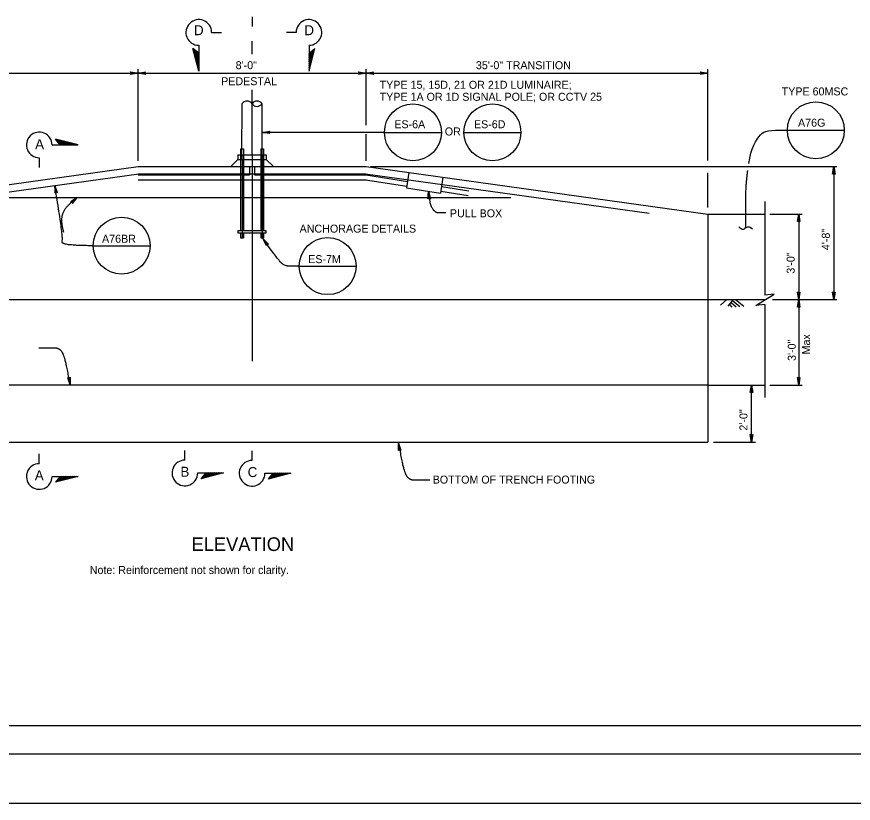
# Model space of a CAD drawing. Extents: x -893 to 867, y -474 to 712.
# Drawn here: x -459 to 275, y -474 to 216 of the extents above; entities that cross this region are included whole.
import ezdxf

# ---------------------------------------------------------------- set-up
doc = ezdxf.new("R2010")
doc.units = 0
for name, color, linetype in [('border_PLOTTING-ELEMENTS', 7, 'Continuous'), ('border_rw_22x34_Cut_Lines', 7, 'Continuous'), ('border_SHEET', 7, 'Continuous'), ('pp_PRESENTATION', 7, 'Continuous'), ('str_Center-Line-A', 7, 'Continuous'), ('str_Concrete-A', 7, 'Continuous'), ('str_Grades-Finish-Grade-A', 7, 'Continuous'), ('str_Misc-Steel-A', 7, 'Continuous'), ('str_Misc-Steel-F', 7, 'Continuous'), ('str_Text-A', 7, 'Continuous')]:
    doc.layers.add(name, color=color, linetype=linetype)

msp = doc.modelspace()

# ---------------------------------------------------------------- linework, layer by layer
at = {"layer": 'border_PLOTTING-ELEMENTS'}
for points in [[(-893.45, -474.04), (866.55, -474.04), (866.55, 711.96), (-893.45, 711.96)], [(-863.45, 668.96), (836.55, 668.96), (836.55, -431.04), (-863.45, -431.04)]]:
    msp.add_lwpolyline(points, close=True, dxfattribs=at)
at = {"layer": 'border_rw_22x34_Cut_Lines'}
msp.add_lwpolyline([(-863.45, 668.96), (836.55, 668.96), (836.55, -431.04), (-863.45, -431.04)], close=True, dxfattribs=at)
at = {"layer": 'border_SHEET'}
msp.add_line((811.55, -406.04), (-813.45, -406.04), dxfattribs=at)
at = {"layer": 'pp_PRESENTATION'}
for p, q in [((-252.34, 216.08), (-252.34, 207.52)), ((-287.87, 202.31), (-279.31, 202.31)), ((-213.64, 202.31), (-222.2, 202.31)), ((-299.12, 191.06), (-299.12, 168.27)), ((-202.39, 191.06), (-202.39, 168.27)), ((-299.12, 168.27), (-304.19, 188.17)), ((-299.12, 184.06), (-304.19, 188.17)), ((-299.12, 169.91), (-303.67, 187.74)), ((-299.12, 171.54), (-303.14, 187.32)), ((-299.12, 173.18), (-302.61, 186.89)), ((-299.12, 174.82), (-302.09, 186.46)), ((-299.12, 176.45), (-301.56, 186.04)), ((-299.12, 178.09), (-301.04, 185.61)), ((-299.12, 179.72), (-300.51, 185.19)), ((-299.12, 181.36), (-299.99, 184.76)), ((-299.12, 183), (-299.46, 184.33)), ((-202.39, 168.27), (-197.32, 188.17)), ((-202.39, 184.06), (-197.32, 188.17)), ((-202.39, 169.91), (-197.85, 187.74)), ((-202.39, 171.54), (-198.37, 187.32)), ((-202.39, 173.18), (-198.9, 186.89)), ((-202.39, 174.82), (-199.42, 186.46)), ((-202.39, 176.45), (-199.95, 186.04)), ((-202.39, 178.09), (-200.47, 185.61)), ((-202.39, 179.72), (-201, 185.19)), ((-202.39, 181.36), (-201.53, 184.76)), ((-202.39, 183), (-202.05, 184.33)), ((-427.77, 103.66), (-427.77, 103.66)), ((-427.77, 103.56), (-404.98, 103.56)), ((-404.98, 103.56), (-424.87, 108.64)), ((-420.77, 103.56), (-424.87, 108.64)), ((-406.62, 103.56), (-424.45, 108.11)), ((-408.25, 103.56), (-424.02, 107.58)), ((-409.89, 103.56), (-423.6, 107.06)), ((-411.52, 103.56), (-423.17, 106.53)), ((-413.16, 103.56), (-422.75, 106.01)), ((-414.8, 103.56), (-422.32, 105.48)), ((-416.43, 103.56), (-421.89, 104.96)), ((-418.07, 103.56), (-421.47, 104.43)), ((-419.71, 103.56), (-421.04, 103.9)), ((-439.02, 92.31), (-439.02, 83.76)), ((-439.02, -176.08), (-439.02, -167.52)), ((-311.31, -172.96), (-311.31, -164.41)), ((-252.34, -173.24), (-252.34, -164.69)), ((-427.77, -187.33), (-404.98, -187.33)), ((-427.77, -187.43), (-427.77, -187.43)), ((-404.98, -187.33), (-424.88, -192.4)), ((-420.77, -187.33), (-424.88, -192.4)), ((-406.62, -187.33), (-424.45, -191.88)), ((-408.25, -187.33), (-424.02, -191.35)), ((-409.89, -187.33), (-423.6, -190.83)), ((-411.52, -187.33), (-423.17, -190.3)), ((-413.16, -187.33), (-422.75, -189.77)), ((-414.8, -187.33), (-422.32, -189.25)), ((-416.43, -187.33), (-421.89, -188.72)), ((-418.07, -187.33), (-421.47, -188.2)), ((-419.71, -187.33), (-421.04, -187.67)), ((-300.06, -184.21), (-277.27, -184.21)), ((-300.06, -184.31), (-300.06, -184.31)), ((-277.27, -184.21), (-297.16, -189.29)), ((-293.05, -184.21), (-297.16, -189.29)), ((-278.9, -184.21), (-296.74, -188.76)), ((-280.54, -184.21), (-296.31, -188.23)), ((-282.17, -184.21), (-295.88, -187.71)), ((-283.81, -184.21), (-295.46, -187.18)), ((-285.45, -184.21), (-295.03, -186.66)), ((-287.08, -184.21), (-294.61, -186.13)), ((-288.72, -184.21), (-294.18, -185.61)), ((-290.35, -184.21), (-293.75, -185.08)), ((-291.99, -184.21), (-293.33, -184.55)), ((-241.09, -184.49), (-218.3, -184.49)), ((-241.09, -184.59), (-241.09, -184.59)), ((-218.3, -184.49), (-238.19, -189.57)), ((-234.08, -184.49), (-238.19, -189.57)), ((-219.93, -184.49), (-237.77, -189.04)), ((-221.57, -184.49), (-237.34, -188.51)), ((-223.21, -184.49), (-236.92, -187.99)), ((-224.84, -184.49), (-236.49, -187.46)), ((-226.48, -184.49), (-236.06, -186.94)), ((-228.11, -184.49), (-235.64, -186.41)), ((-229.75, -184.49), (-235.21, -185.89)), ((-231.39, -184.49), (-234.79, -185.36)), ((-233.02, -184.49), (-234.36, -184.83))]:
    msp.add_line(p, q, dxfattribs=at)
for centre, start, end in [((-299.12, 202.31), 359.99947, 269.99996), ((-202.39, 202.31), 270.00004, 180.00053), ((-439.02, 103.56), 0.00004, 270.00053), ((-439.02, -187.33), 89.99947, 359.99996), ((-311.31, -184.21), 89.99947, 359.99996), ((-252.34, -184.49), 89.99947, 359.99996)]:
    msp.add_arc(centre, 11.25, start, end, dxfattribs=at)
at = {"layer": 'str_Center-Line-A'}
for p, q in [((-252.34, 183.34), (-252.34, 194.62)), ((-252.34, 94.95), (-252.34, 152.03)), ((-261.18, 90.78), (-261.18, 22.03)), ((-252.34, 90.26), (-252.34, -86.24)), ((-243.5, 90.78), (-243.5, 22.03)), ((-254.48, 84.53), (-254.48, 77.25)), ((-250.32, 84.53), (-250.32, 77.25)), ((-352.34, 77.25), (-254.48, 77.25)), ((-250.32, 77.25), (-152.34, 77.25)), ((-152.64, 77.26), (-115.91, 71.64)), ((-352.34, 73.06), (-152.34, 73.06)), ((-152.81, 73.07), (-116.54, 67.52)), ((-86.18, 67.1), (-62.18, 63.43)), ((-86.81, 62.98), (-62.81, 59.31))]:
    msp.add_line(p, q, dxfattribs=at)
at = {"layer": 'str_Concrete-A'}
for p, q in [((-264.84, 90.78), (-271.09, 84.53)), ((-261.32, 94.95), (-261.32, 90.78)), ((-243.35, 94.95), (-243.35, 90.78)), ((-239.84, 90.78), (-233.59, 84.53)), ((-652.34, 42.86), (-352.34, 84.53)), ((-352.34, 84.53), (-152.34, 84.53)), ((-271.09, 84.53), (-233.59, 84.53)), ((-152.34, 84.53), (147.66, 42.86)), ((-114.73, 79.31), (-116.79, 65.91)), ((-84.94, 75.17), (-87.06, 61.36)), ((-116.79, 65.91), (-87.06, 61.36)), ((197.67, 53.87), (197.67, -28.29)), ((147.66, 42.86), (147.66, -157.14)), ((147.66, 42.86), (197.67, 42.86)), ((189.67, -37.29), (205.67, -27.29)), ((205.67, -27.29), (197.67, -28.29)), ((-652.34, -32.14), (147.66, -32.14)), ((147.66, -32.14), (197.67, -32.14)), ((197.67, -36.29), (189.67, -37.29)), ((197.67, -36.29), (197.67, -118)), ((147.66, -107.14), (-652.34, -107.14)), ((147.66, -107.14), (197.67, -107.14)), ((-652.34, -157.14), (147.66, -157.14))]:
    msp.add_line(p, q, dxfattribs=at)
at = {"layer": 'str_Grades-Finish-Grade-A'}
for p, q in [((164.29, -31.98), (158.58, -37.05)), ((169.69, -32.02), (164.99, -38)), ((166.49, -36.28), (168.55, -38.81)), ((168.05, -34.57), (172.45, -38.57)), ((169.23, -32.91), (175.67, -38.22)), ((171.89, -32.04), (179.09, -37.97))]:
    msp.add_line(p, q, dxfattribs=at)
at = {"layer": 'str_Misc-Steel-A'}
for p, q in [((-262.48, 100.15), (-259.87, 100.15)), ((-262.48, 100.15), (-262.48, 28.33)), ((-259.87, 100.15), (-259.87, 28.33)), ((-244.8, 100.15), (-242.2, 100.15)), ((-244.8, 100.15), (-244.8, 28.33)), ((-242.2, 100.15), (-242.2, 28.33)), ((-252.34, 94.95), (-252.34, 90.78)), ((-239.84, 28.33), (-264.84, 28.33)), ((-264.84, 28.33), (-264.84, 26.32)), ((-264.84, 28.33), (-264.84, 26.32)), ((-264.84, 26.32), (-239.84, 26.32)), ((-262.48, 26.32), (-262.48, 22.03)), ((-262.48, 22.03), (-259.87, 22.03)), ((-259.87, 26.32), (-259.87, 22.03)), ((-244.8, 26.32), (-244.8, 22.03)), ((-244.8, 22.03), (-242.2, 22.03)), ((-242.2, 26.32), (-242.2, 22.03)), ((-239.84, 26.32), (-239.84, 28.33))]:
    msp.add_line(p, q, dxfattribs=at)
at = {"layer": 'str_Misc-Steel-F'}
for p, q in [((-261.32, 94.95), (-261.05, 139.84)), ((-243.35, 94.95), (-243.62, 139.78)), ((-264.84, 94.95), (-239.84, 94.95)), ((-264.84, 94.95), (-264.84, 90.78)), ((-264.84, 90.78), (-239.84, 90.78)), ((-239.84, 94.95), (-239.84, 90.78))]:
    msp.add_line(p, q, dxfattribs=at)
for centre, start, end in [((-256.71, 136.89), 33.45831, 145.85109), ((-248, 136.84), 33.45831, 145.85109), ((-248, 142.67), 214.14891, 326.54169)]:
    msp.add_arc(centre, 5.24, start, end, dxfattribs=at)
at = {"layer": 'str_Text-A'}
for p, q in [((-352.34, 89.59), (-352.34, 170.04)), ((-152.34, 120.84), (-152.34, 170.04)), ((147.66, 89.84), (147.66, 170.04)), ((-652.34, 166.53), (-352.34, 166.53)), ((-358.59, 167.08), (-358.93, 167.63)), ((-358.93, 167.63), (-352.34, 166.53)), ((-352.34, 166.53), (-358.93, 165.43)), ((-358.59, 165.98), (-358.93, 165.43)), ((-358.76, 167.36), (-352.34, 166.53)), ((-352.34, 166.53), (-358.76, 165.71)), ((-352.34, 166.53), (-358.59, 167.08)), ((-358.59, 167.08), (-358.25, 166.53)), ((-358.59, 165.98), (-352.34, 166.53)), ((-358.25, 166.53), (-358.59, 165.98)), ((-352.34, 166.53), (-358.42, 166.81)), ((-358.42, 166.26), (-352.34, 166.53)), ((-358.25, 166.53), (-352.34, 166.53)), ((-352.34, 166.53), (-345.74, 167.63)), ((-352.34, 166.53), (-345.91, 167.36)), ((-346.08, 167.08), (-352.34, 166.53)), ((-346.25, 166.81), (-352.34, 166.53)), ((-352.34, 166.53), (-152.34, 166.53)), ((-346.42, 166.53), (-352.34, 166.53)), ((-345.74, 165.43), (-352.34, 166.53)), ((-352.34, 166.53), (-346.08, 165.98)), ((-345.91, 165.71), (-352.34, 166.53)), ((-352.34, 166.53), (-346.25, 166.26)), ((-346.42, 166.53), (-346.08, 167.08)), ((-346.08, 165.98), (-346.42, 166.53)), ((-346.08, 167.08), (-345.74, 167.63)), ((-346.08, 165.98), (-345.74, 165.43)), ((-158.59, 167.08), (-158.93, 167.63)), ((-158.93, 167.63), (-152.34, 166.53)), ((-152.34, 166.53), (-158.93, 165.43)), ((-158.59, 165.98), (-158.93, 165.43)), ((-158.76, 167.36), (-152.34, 166.53)), ((-152.34, 166.53), (-158.76, 165.71)), ((-152.34, 166.53), (-158.59, 167.08)), ((-158.59, 167.08), (-158.25, 166.53)), ((-158.59, 165.98), (-152.34, 166.53)), ((-158.25, 166.53), (-158.59, 165.98)), ((-152.34, 166.53), (-158.42, 166.81)), ((-158.42, 166.26), (-152.34, 166.53)), ((-158.25, 166.53), (-152.34, 166.53)), ((-152.34, 166.53), (-145.74, 167.63)), ((-152.34, 166.53), (-145.91, 167.36)), ((-146.08, 167.08), (-152.34, 166.53)), ((-146.25, 166.81), (-152.34, 166.53)), ((-152.34, 166.53), (147.66, 166.53)), ((-146.42, 166.53), (-152.34, 166.53)), ((-145.74, 165.43), (-152.34, 166.53)), ((-152.34, 166.53), (-146.08, 165.98)), ((-145.91, 165.71), (-152.34, 166.53)), ((-152.34, 166.53), (-146.25, 166.26)), ((-146.42, 166.53), (-146.08, 167.08)), ((-146.08, 165.98), (-146.42, 166.53)), ((-146.08, 167.08), (-145.74, 167.63)), ((-146.08, 165.98), (-145.74, 165.43)), ((141.41, 167.08), (141.07, 167.63)), ((141.07, 167.63), (147.66, 166.53)), ((147.66, 166.53), (141.07, 165.43)), ((141.41, 165.98), (141.07, 165.43)), ((141.24, 167.36), (147.66, 166.53)), ((147.66, 166.53), (141.24, 165.71)), ((147.66, 166.53), (141.41, 167.08)), ((141.41, 167.08), (141.75, 166.53)), ((141.41, 165.98), (147.66, 166.53)), ((141.75, 166.53), (141.41, 165.98)), ((147.66, 166.53), (141.58, 166.81)), ((141.58, 166.26), (147.66, 166.53)), ((141.75, 166.53), (147.66, 166.53)), ((-136.22, 114.63), (-243.47, 114.63)), ((-243.46, 114.63), (-236.86, 115.72)), ((-243.46, 114.63), (-237.03, 115.44)), ((-237.2, 115.17), (-243.46, 114.63)), ((-237.37, 114.89), (-243.46, 114.63)), ((-237.54, 114.61), (-243.46, 114.63)), ((-236.86, 113.51), (-243.46, 114.63)), ((-243.46, 114.63), (-237.2, 114.06)), ((-237.03, 113.79), (-243.46, 114.63)), ((-243.46, 114.63), (-237.37, 114.34)), ((-237.54, 114.61), (-237.2, 115.17)), ((-237.2, 114.06), (-237.54, 114.61)), ((-237.2, 115.17), (-236.86, 115.72)), ((-237.2, 114.06), (-236.86, 113.51)), ((-152.34, 89.59), (-152.34, 112.99)), ((-136.22, 114.63), (-86.24, 114.63)), ((-66.45, 114.63), (-16.47, 114.63)), ((217.31, 116.47), (267.29, 116.47)), ((-148.58, 84.53), (260.86, 84.53)), ((256.97, 77.94), (258.07, 84.53)), ((257.25, 78.11), (258.07, 84.53)), ((258.07, 84.53), (257.52, 78.27)), ((258.07, 84.53), (257.8, 78.44)), ((258.07, 84.53), (258.07, -32.14)), ((258.07, 78.61), (258.07, 84.53)), ((258.07, 84.53), (259.17, 77.94)), ((258.62, 78.27), (258.07, 84.53)), ((258.35, 78.44), (258.07, 84.53)), ((258.07, 84.53), (258.9, 78.11)), ((-600.87, 43.7), (-351.78, 78.3)), ((-352.03, 78.28), (-152.64, 78.28)), ((-152.9, 78.3), (96.2, 43.7)), ((147.66, 48.83), (147.66, 79.2)), ((257.52, 78.27), (256.97, 77.94)), ((257.52, 78.27), (258.07, 78.61)), ((258.07, 78.61), (258.62, 78.27)), ((258.62, 78.27), (259.17, 77.94)), ((-424.36, 62.25), (-425.54, 68.05)), ((-423.15, 61.81), (-425.54, 68.05)), ((-425.54, 68.05), (-425.31, 61.37)), ((-424.83, 61.81), (-425.54, 68.05)), ((-425.54, 68.05), (-423.75, 62.03)), ((-423.45, 61.92), (-425.54, 68.05)), ((-425.54, 68.05), (-424.06, 62.14)), ((-424.6, 62.03), (-425.54, 68.05)), ((-425.54, 68.05), (-425.07, 61.59)), ((-424.83, 61.81), (-425.31, 61.37)), ((-424.36, 62.25), (-424.83, 61.81)), ((-423.75, 62.03), (-424.36, 62.25)), ((-423.75, 62.03), (-423.15, 61.81)), ((-98.12, 56.17), (-97.47, 62.79)), ((-97.86, 56.35), (-97.47, 62.79)), ((-97.47, 62.79), (-97.6, 56.54)), ((-97.07, 56.91), (-97.47, 62.79)), ((-97.47, 62.79), (-95.93, 56.31)), ((-96.5, 56.61), (-97.47, 62.79)), ((-97.47, 62.79), (-97.33, 56.73)), ((-96.79, 56.76), (-97.47, 62.79)), ((-97.47, 62.79), (-96.22, 56.46)), ((-475.67, 57.48), (-25.28, 57.48)), ((-405.92, 57.48), (-411.44, 53.7)), ((-410.81, 53.54), (-411.44, 53.7)), ((-405.92, 57.48), (-411.12, 53.62)), ((-410.81, 53.54), (-405.92, 57.48)), ((-410.18, 53.38), (-410.81, 53.54)), ((-410.5, 53.46), (-405.92, 57.48)), ((-410.18, 53.38), (-405.92, 57.48)), ((-410.04, 52.74), (-410.18, 53.38)), ((-405.92, 57.48), (-410.11, 53.06)), ((-405.92, 57.48), (-410.04, 52.74)), ((-410.04, 52.74), (-409.91, 52.11)), ((-409.98, 52.43), (-405.92, 57.48)), ((-409.91, 52.11), (-405.92, 57.48)), ((-97.6, 56.54), (-98.12, 56.17)), ((-97.6, 56.54), (-97.07, 56.91)), ((-97.07, 56.91), (-96.5, 56.61)), ((-96.5, 56.61), (-95.93, 56.31)), ((202.07, 42.86), (230.2, 42.86)), ((226.16, 36.27), (227.26, 42.86)), ((226.43, 36.44), (227.26, 42.86)), ((227.26, 42.86), (226.71, 36.61)), ((226.71, 36.61), (227.26, 36.95)), ((227.26, 42.86), (226.98, 36.78)), ((227.26, 42.86), (227.26, -32.14)), ((227.26, 36.95), (227.26, 42.86)), ((227.26, 42.86), (228.36, 36.27)), ((227.81, 36.61), (227.26, 42.86)), ((227.53, 36.78), (227.26, 42.86)), ((227.26, 42.86), (228.08, 36.44)), ((227.26, 36.95), (227.81, 36.61)), ((226.71, 36.61), (226.16, 36.27)), ((227.81, 36.61), (228.36, 36.27)), ((-391.81, 15.17), (-341.83, 15.17)), ((-239.25, 16.32), (-242.73, 21.08)), ((-239.73, 15.13), (-242.73, 21.08)), ((-242.73, 21.08), (-237.97, 16.43)), ((-238.61, 16.38), (-242.73, 21.08)), ((-242.73, 21.08), (-239.49, 15.73)), ((-239.61, 15.43), (-242.73, 21.08)), ((-242.73, 21.08), (-239.37, 16.03)), ((-238.93, 16.35), (-242.73, 21.08)), ((-242.73, 21.08), (-238.29, 16.4)), ((-239.49, 15.73), (-239.73, 15.13)), ((-239.49, 15.73), (-239.25, 16.32)), ((-239.25, 16.32), (-238.61, 16.38)), ((-238.61, 16.38), (-237.97, 16.43)), ((-211.01, -2.74), (-161.03, -2.74)), ((226.7, -25.88), (226.15, -25.54)), ((227.26, -32.14), (226.15, -25.54)), ((227.26, -32.14), (226.43, -25.71)), ((226.7, -25.88), (227.26, -32.14)), ((227.26, -26.22), (226.7, -25.88)), ((226.98, -26.05), (227.26, -32.14)), ((228.36, -25.54), (227.26, -32.14)), ((228.08, -25.71), (227.26, -32.14)), ((227.26, -32.14), (227.81, -25.88)), ((227.81, -25.88), (227.26, -26.22)), ((227.26, -32.14), (227.53, -26.05)), ((227.26, -26.22), (227.26, -32.14)), ((227.81, -25.88), (228.36, -25.54)), ((257.52, -25.88), (256.97, -25.54)), ((258.07, -32.14), (256.97, -25.54)), ((258.07, -32.14), (257.25, -25.71)), ((257.52, -25.88), (258.07, -32.14)), ((258.07, -26.22), (257.52, -25.88)), ((257.8, -26.05), (258.07, -32.14)), ((259.17, -25.54), (258.07, -32.14)), ((258.9, -25.71), (258.07, -32.14)), ((258.07, -32.14), (258.62, -25.88)), ((258.62, -25.88), (258.07, -26.22)), ((258.07, -32.14), (258.35, -26.05)), ((258.07, -26.22), (258.07, -32.14)), ((258.62, -25.88), (259.17, -25.54)), ((204.33, -32.14), (260.86, -32.14)), ((226.16, -38.73), (227.26, -32.14)), ((226.43, -38.56), (227.26, -32.14)), ((227.26, -32.14), (226.71, -38.39)), ((227.26, -32.14), (226.98, -38.22)), ((227.26, -32.14), (227.26, -107.14)), ((227.26, -38.05), (227.26, -32.14)), ((227.26, -32.14), (228.36, -38.73)), ((227.81, -38.39), (227.26, -32.14)), ((227.53, -38.22), (227.26, -32.14)), ((227.26, -32.14), (228.08, -38.56)), ((226.71, -38.39), (226.16, -38.73)), ((226.71, -38.39), (227.26, -38.05)), ((227.26, -38.05), (227.81, -38.39)), ((227.81, -38.39), (228.36, -38.73)), ((-413.53, -100.9), (-414.12, -100.66)), ((-411.95, -106.95), (-414.12, -100.66)), ((-411.95, -106.95), (-413.82, -100.78)), ((-413.53, -100.9), (-411.95, -106.95)), ((-412.93, -101.15), (-413.53, -100.9)), ((-413.23, -101.03), (-411.95, -106.95)), ((-412.45, -100.72), (-412.93, -101.15)), ((-412.93, -101.15), (-411.95, -106.95)), ((-411.95, -106.95), (-412.69, -100.93)), ((-412.45, -100.72), (-411.96, -100.3)), ((-411.95, -106.95), (-412.45, -100.72)), ((-412.2, -100.51), (-411.95, -106.95)), ((-411.96, -100.3), (-411.95, -106.95)), ((226.7, -100.88), (226.15, -100.54)), ((227.26, -107.14), (226.15, -100.54)), ((227.26, -107.14), (226.43, -100.71)), ((226.7, -100.88), (227.26, -107.14)), ((227.26, -101.22), (226.7, -100.88)), ((226.98, -101.05), (227.26, -107.14)), ((228.36, -100.54), (227.26, -107.14)), ((228.08, -100.71), (227.26, -107.14)), ((227.26, -107.14), (227.81, -100.88)), ((227.81, -100.88), (227.26, -101.22)), ((227.26, -107.14), (227.53, -101.05)), ((227.26, -101.22), (227.26, -107.14)), ((227.81, -100.88), (228.36, -100.54)), ((184.72, -113.73), (185.82, -107.14)), ((184.99, -113.56), (185.82, -107.14)), ((185.82, -107.14), (185.27, -113.39)), ((185.82, -107.14), (185.54, -113.22)), ((185.82, -157.14), (185.82, -107.14)), ((185.82, -113.05), (185.82, -107.14)), ((185.82, -107.14), (186.92, -113.73)), ((186.37, -113.39), (185.82, -107.14)), ((186.09, -113.22), (185.82, -107.14)), ((185.82, -107.14), (186.64, -113.56)), ((202.07, -107.14), (230.2, -107.14)), ((185.27, -113.39), (184.72, -113.73)), ((185.27, -113.39), (185.82, -113.05)), ((185.82, -113.05), (186.37, -113.39)), ((186.37, -113.39), (186.92, -113.73)), ((185.27, -150.88), (184.71, -150.54)), ((185.82, -157.14), (184.71, -150.54)), ((185.82, -157.14), (184.99, -150.71)), ((185.27, -150.88), (185.82, -157.14)), ((185.82, -151.22), (185.27, -150.88)), ((185.54, -151.05), (185.82, -157.14)), ((186.92, -150.54), (185.82, -157.14)), ((186.64, -150.71), (185.82, -157.14)), ((185.82, -157.14), (186.37, -150.88)), ((186.37, -150.88), (185.82, -151.22)), ((185.82, -157.14), (186.09, -151.05)), ((185.82, -151.22), (185.82, -157.14)), ((186.37, -150.88), (186.92, -150.54)), ((-122.9, -163.8), (-123.88, -157.99)), ((-123.87, -164.64), (-123.88, -157.99)), ((-123.88, -157.99), (-121.7, -164.28)), ((-122.3, -164.04), (-123.88, -157.99)), ((-123.88, -157.99), (-123.38, -164.22)), ((-123.62, -164.43), (-123.88, -157.99)), ((-123.88, -157.99), (-123.14, -164.01)), ((-122.6, -163.92), (-123.88, -157.99)), ((-123.88, -157.99), (-122, -164.16)), ((152.41, -157.14), (189.33, -157.14)), ((-123.38, -164.22), (-123.87, -164.64)), ((-123.38, -164.22), (-122.9, -163.8)), ((-122.9, -163.8), (-122.3, -164.04)), ((-122.3, -164.04), (-121.7, -164.28))]:
    msp.add_line(p, q, dxfattribs=at)
for centre in [(-111.23, 114.63), (-41.46, 114.63), (242.3, 116.47), (-366.82, 15.17), (-186.02, -2.74)]:
    msp.add_circle(centre, 24.99, dxfattribs=at)
for points, degree in [([(183.41, 87.4), (185.54, 100.45), (194.05, 116.47), (200.85, 116.47), (216.82, 116.47)], 3), ([(180.73, 30.72), (180.73, 59.49), (181.43, 71.9), (182.56, 81.29)], 2), ([(-391.81, 15.17), (-420.29, 15.17), (-417.56, 21.91), (-425.54, 68.05)], 2), ([(-97.47, 62.79), (-96.7, 51.38), (-91.71, 44.32), (-87.5, 44.32), (-82.32, 44.32)], 2), ([(-417.48, 26.79), (-420.49, 37.47), (-416.1, 49.67), (-405.92, 57.48)], 2), ([(174.72, 31.72), (176.06, 30.39), (178.73, 28.52), (182.73, 32.93), (185.4, 31.06), (186.74, 29.72)], 3), ([(-211.01, -2.74), (-216.62, -2.74), (-223.48, -2.74), (-228.97, 2.1), (-242.73, 21.08)], 2), ([(-411.95, -106.95), (-415.58, -85.4), (-420.46, -74.74), (-428.84, -74.74), (-439.39, -74.74)], 2), ([(-123.88, -157.99), (-120.24, -179.54), (-115.37, -190.2), (-106.98, -190.2), (-96.44, -190.2)], 2)]:
    msp.add_open_spline(points, degree=degree, dxfattribs=at)

# ---------------------------------------------------------------- texts
at = {"layer": 'pp_PRESENTATION'}
for s, p in [('D', (-303.3, 199.88)), ('D', (-206.44, 199.88)), ('A', (-442.67, 99.86)), ('A', (-442.98, -190.67)), ('B', (-315.16, -187.55)), ('C', (-256.19, -187.83))]:
    msp.add_text(s, height=8.75, dxfattribs=at).set_placement(p)
at = {"layer": 'str_Text-A'}
for s, height, p in [('8\'-0"', 7.02, (-266.75, 170.04)), ('35\'-0" TRANSITION', 7.02, (-55.97, 170.04)), ('PEDESTAL', 7.02, (-279.51, 156)), ('TYPE 15, 15D, 21 OR 21D LUMINAIRE;', 7.02, (-140.43, 152.85)), ('TYPE 60MSC', 7.02, (212.33, 147.03)), ('TYPE 1A OR 1D SIGNAL POLE; OR CCTV 25', 7.02, (-140.43, 142.32)), ('ES-6A', 7, (-127.5, 118.22)), ('ES-6D', 7, (-57.64, 118.22)), ('A76G', 7.02, (226.67, 119.59)), ('OR', 7.02, (-83.25, 111.9)), ('PULL BOX', 7.02, (-78.78, 40.09)), ('ANCHORAGE DETAILS', 7.02, (-210.64, 26.65)), ('A76BR', 7.02, (-383.98, 17.79)), ('ES-7M', 7.02, (-203.13, -0.12)), ('BOTTOM OF TRENCH FOOTING', 7, (-93.85, -193.55)), ('ELEVATION', 12, (-305.48, -252.7)), ('Note: Reinforcement not shown for clarity.', 7.02, (-394.77, -272.85))]:
    msp.add_text(s, height=height, dxfattribs=at).set_placement(p)
for s, p in [('4\'-8"', (254.56, 11.27)), ('3\'-0"', (223.75, -9.36)), ('Max', (237.25, -80.25)), ('3\'-0"', (224.7, -85.95)), ('2\'-0"', (182.31, -147.06))]:
    msp.add_text(s, height=7.02, rotation=90, dxfattribs=at).set_placement(p)

doc.saveas('drawing.dxf')
